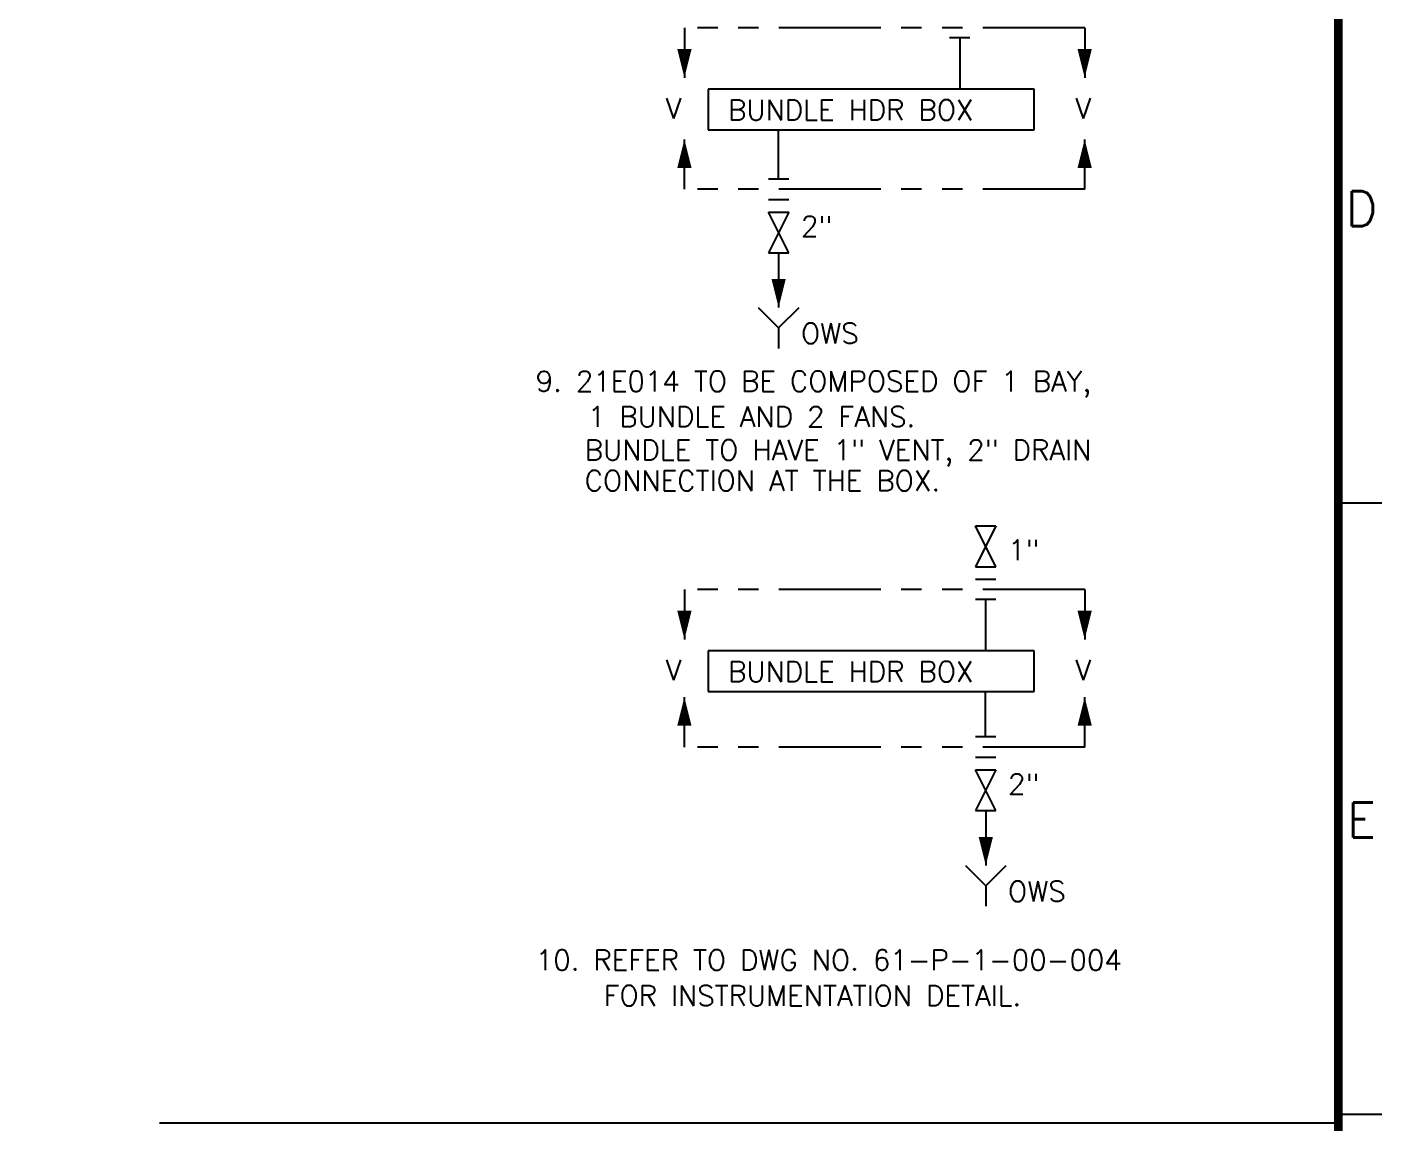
# Model space of a CAD drawing. Header units: millimetres. Extents: x 1928 to 2796, y 74 to 693.
# Drawn here: x 2629.7 to 2795.9, y 306.1 to 440.5 of the extents above; entities that cross this region are included whole.
import ezdxf
from ezdxf.enums import TextEntityAlignment as Align

# ---------------------------------------------------------------- set-up
doc = ezdxf.new("R2010")
doc.units = ezdxf.units.MM
doc.header["$LTSCALE"] = 10
doc.linetypes.add('PHANTOM', pattern=[2.5, 1.25, -0.25, 0.25, -0.25, 0.25, -0.25])
for name, color, linetype in [('2', 2, 'Continuous'), ('DIM', 7, 'Continuous'), ('TTBOX', 6, 'Continuous')]:
    doc.layers.add(name, color=color, linetype=linetype)
doc.styles.add('ROMANS', font='romans')
doc.styles.add('S3', font='SIMPLEX')
doc.styles.get("Standard").update_dxf_attribs({"font": 'simplex.shx'})

# ---------------------------------------------------------------- blocks, each defined once
blk = doc.blocks.new('RB17')
for p, q in [((-0.1, 0), (0, -0.1)), ((0, -0.1), (0.1, 0)), ((0, -0.1), (0, -0.2))]:
    blk.add_line(p, q)
blk = doc.blocks.new('W1')
at = {"layer": '2'}
blk.add_lwpolyline([(0, 0, 0, 2.5, 0), (5, 0, 2.5, 2.5, 0)], format="xyseb", dxfattribs=at)
blk = doc.blocks.new('RV1')
for p, q in [((0, -0.05), (0, 0.05)), ((0, 0.05), (0.2, -0.05)), ((0.2, 0.05), (0, -0.05)), ((0.2, -0.05), (0.2, 0.05))]:
    blk.add_line(p, q)

msp = doc.modelspace()

# ---------------------------------------------------------------- linework, layer by layer
at = {"linetype": 'PHANTOM'}
for p, q in [((2759.44, 440.45), (2710.34, 440.45)), ((2759.44, 420.64), (2710.34, 420.64)), ((2759.44, 371.56), (2710.34, 371.56)), ((2759.44, 352.23), (2710.34, 352.23))]:
    msp.add_line(p, q, dxfattribs=at)
for p, q in [((2710.34, 440.45), (2710.34, 434.33)), ((2759.44, 440.45), (2759.44, 434.33)), ((2745.36, 439.2), (2742.86, 439.2)), ((2744.11, 439.2), (2744.11, 432.92)), ((2753.24, 432.92), (2713.24, 432.92)), ((2713.24, 432.92), (2713.24, 427.92)), ((2753.24, 427.92), (2753.24, 432.92)), ((2713.24, 427.92), (2753.24, 427.92)), ((2721.89, 421.89), (2721.89, 427.92)), ((2710.34, 420.64), (2710.34, 426.76)), ((2759.44, 420.64), (2759.44, 426.76)), ((2723.14, 421.89), (2720.64, 421.89)), ((2720.64, 419.39), (2723.14, 419.39)), ((2721.9, 412.85), (2721.9, 406.13)), ((2746.04, 372.81), (2748.54, 372.81)), ((2710.34, 371.56), (2710.34, 365.44)), ((2759.44, 371.56), (2759.44, 365.44)), ((2748.54, 370.31), (2746.04, 370.31)), ((2747.29, 370.31), (2747.29, 364.03)), ((2753.24, 364.03), (2713.24, 364.03)), ((2713.24, 364.03), (2713.24, 359.03)), ((2753.24, 359.03), (2753.24, 364.03)), ((2713.24, 359.03), (2753.24, 359.03)), ((2747.29, 353.48), (2747.29, 359.03)), ((2710.34, 352.23), (2710.34, 358.35)), ((2759.44, 352.23), (2759.44, 358.35)), ((2748.54, 353.48), (2746.04, 353.48)), ((2746.04, 350.98), (2748.54, 350.98)), ((2747.31, 344.44), (2747.31, 337.71))]:
    msp.add_line(p, q)
at = {"color": 6, "const_width": 1.07}
msp.add_lwpolyline([(1928.39, 682.05), (2790.55, 682.05), (2790.55, 84.43), (1928.39, 84.43), (1928.39, 682.05)], dxfattribs=at)
at = {"layer": 'DIM', "color": 7}
for p, q in [((2790.55, 382.17), (2795.9, 382.17)), ((2790.55, 307.2), (2795.9, 307.2))]:
    msp.add_line(p, q, dxfattribs=at)
at = {"layer": 'TTBOX', "color": 7}
msp.add_line((2645.96, 306.13), (2790.55, 306.13), dxfattribs=at)

# ---------------------------------------------------------------- block references
for name, p, xscale, yscale, zscale, rotation in [('W1', (2710.34, 434.33), 0.7000000000000455, 0.7000000000000455, 0.7000000000000455, 90), ('W1', (2759.44, 434.33), 0.7000000000000455, 0.7000000000000455, 0.7000000000000455, 90), ('W1', (2710.34, 426.76), -0.7000000000000455, 0.7000000000000455, 0.7, 90), ('W1', (2759.44, 426.76), -0.7000000000000455, 0.7000000000000455, 0.7, 90), ('RV1', (2721.9, 412.85), -25, 25, 25, 270), ('W1', (2721.9, 406.13), 0.7000000000000455, 0.7000000000000455, 0.7000000000000455, 90), ('RV1', (2747.31, 379.35), 25, 25, 25, 270), ('W1', (2710.34, 365.44), 0.7000000000000455, 0.7000000000000455, 0.7000000000000455, 90), ('W1', (2759.44, 365.44), 0.7000000000000455, 0.7000000000000455, 0.7000000000000455, 90), ('W1', (2710.34, 358.35), -0.7000000000000455, 0.7000000000000455, 0.7, 90), ('W1', (2759.44, 358.35), -0.7000000000000455, 0.7000000000000455, 0.7, 90), ('RV1', (2747.31, 344.44), -25, 25, 25, 270), ('W1', (2747.31, 337.71), 0.7000000000000455, 0.7000000000000455, 0.7000000000000455, 90)]:
    msp.add_blockref(name, p, dxfattribs=dict(xscale=xscale, yscale=yscale, zscale=zscale, rotation=rotation))
at = {"xscale": 25, "yscale": 25, "zscale": 25}
for p in [(2721.9, 406.13), (2747.31, 337.71)]:
    msp.add_blockref('RB17', p, dxfattribs=at)

# ---------------------------------------------------------------- texts
at = {"style": 'ROMANS'}
for s, p in [('V', (2708.02, 429.32)), ('BUNDLE HDR BOX', (2715.69, 429.12)), ('V', (2758.29, 429.32)), ('2"', (2724.64, 414.86)), ('OWS', (2724.64, 401.71)), ('1"', (2750.04, 375.16)), ('V', (2708.02, 360.44)), ('BUNDLE HDR BOX', (2715.69, 360.24)), ('V', (2758.29, 360.44)), ('2"', (2750.04, 346.44)), ('OWS', (2750.04, 333.29))]:
    msp.add_text(s, height=2.5, dxfattribs=at).set_placement(p)
for s, p in [('9. 21E014 TO BE COMPOSED OF 1 BAY,', (2692.1, 395.85)), ('1 BUNDLE AND 2 FANS.', (2698.49, 391.51)), ('BUNDLE TO HAVE 1" VENT, 2" DRAIN', (2698.1, 387.41)), ('CONNECTION AT THE BOX.', (2698.1, 383.64)), ('10. REFER TO DWG NO. 61-P-1-00-004', (2692.1, 324.85)), ('FOR INSTRUMENTATION DETAIL.', (2700.44, 320.5))]:
    msp.add_text(s, height=2.5).set_placement(p)
at = {"layer": 'DIM', "color": 2, "style": 'S3'}
for s, p in [('D', (2793.4, 418.25)), ('E', (2793.4, 343.28))]:
    msp.add_text(s, height=4.28, dxfattribs=at).set_placement(p, align=Align.MIDDLE)

doc.saveas('drawing.dxf')
